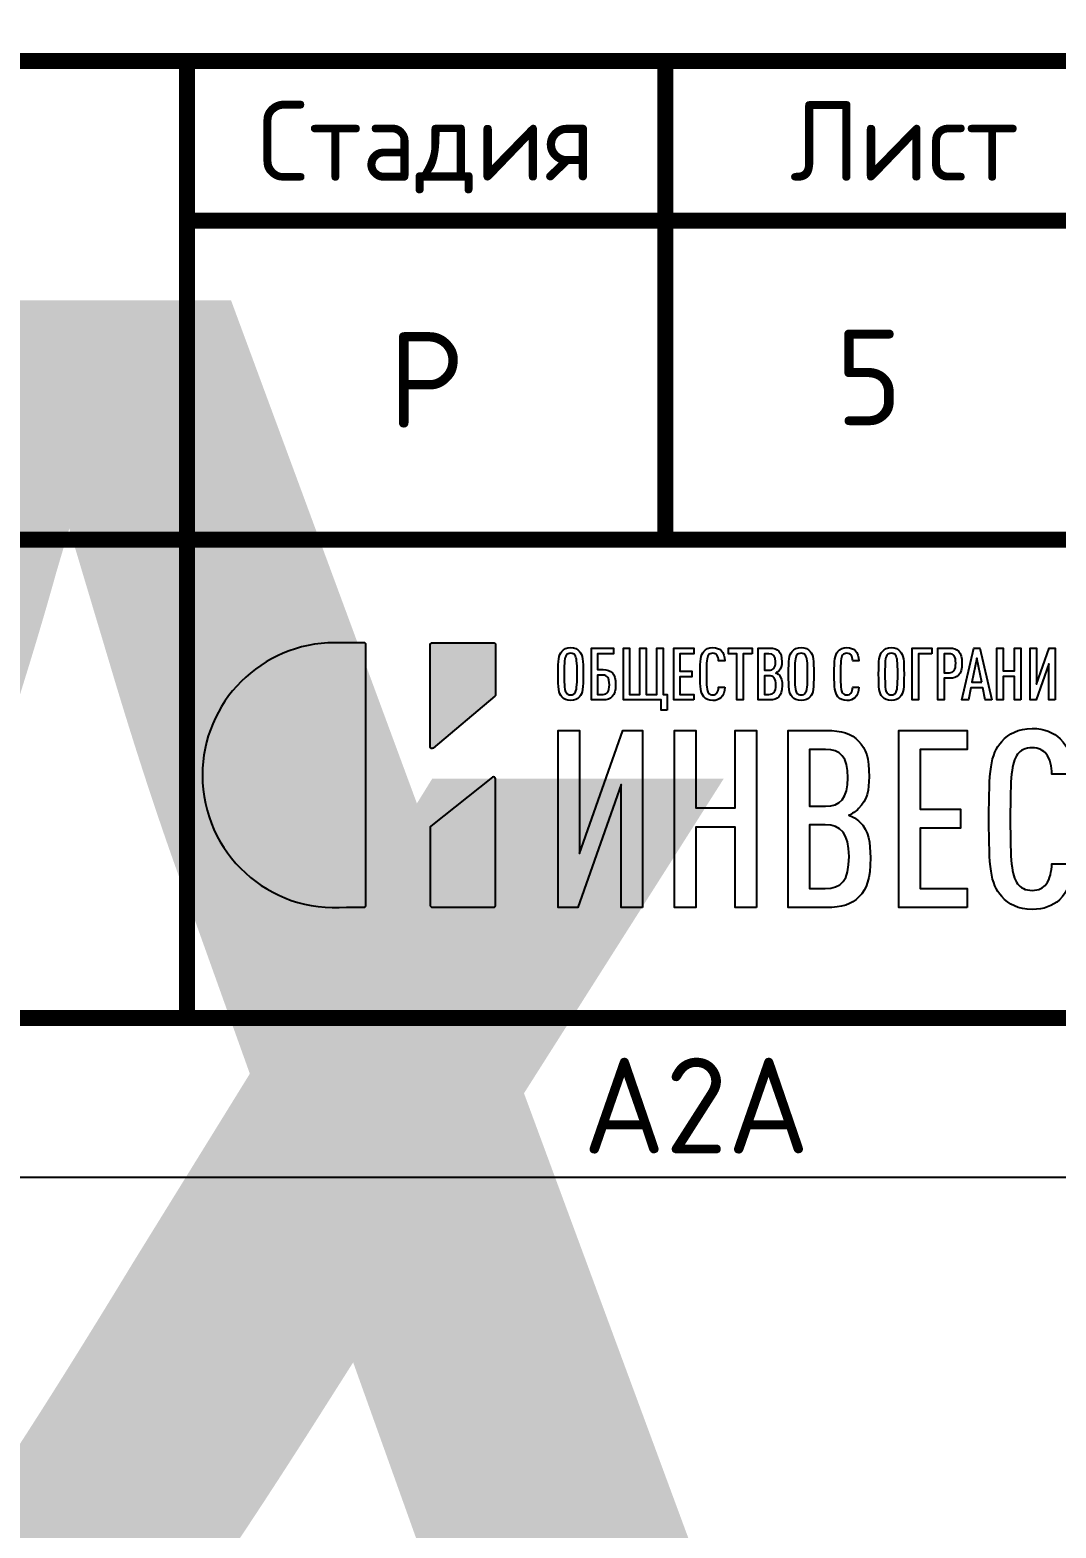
# Model space of a CAD drawing. Header units: metres. Extents: x 1563 to 4966, y -517 to 1463.
# Drawn here: x 2097.19 to 2129.37, y 166.25 to 213.22 of the extents above; entities that cross this region are included whole.
import ezdxf
from ezdxf.enums import TextEntityAlignment as Align

# ---------------------------------------------------------------- set-up
doc = ezdxf.new("R2018")
doc.units = ezdxf.units.M
doc.layers.add('layer 1', color=7, linetype='Continuous')
doc.styles.get("Standard").update_dxf_attribs({"font": 'GOST Common.ttf'})

# ---------------------------------------------------------------- blocks, each defined once
blk = doc.blocks.new('Лого')
h = blk.add_hatch(color=151)
h.set_gradient(color1=(158, 191, 227), color2=(46, 54, 92), tint=1, name='HEMISPHERICAL')
edge = h.paths.add_edge_path()
edge.add_spline(control_points=[(0.349, 0.494), (-0.191, 0.447), (-0.657, 0.871), (-0.657, 1.415), (-0.657, 1.415), (-0.657, 1.925), (-0.243, 2.339), (0.267, 2.339), (0.267, 2.339), (0.267, 2.339), (0.471, 2.339), (0.471, 2.339), (0.471, 2.339), (0.479, 2.339), (0.485, 2.333), (0.485, 2.325), (0.485, 2.325), (0.485, 2.325), (0.485, 0.508), (0.485, 0.508), (0.485, 0.508), (0.485, 0.5), (0.479, 0.494), (0.471, 0.494), (0.471, 0.494), (0.471, 0.494), (0.35, 0.494), (0.35, 0.494), (0.35, 0.494), (0.35, 0.494), (0.349, 0.494), (0.349, 0.494)], knot_values=[0, 0, 0, 0, 0.111111, 0.111111, 0.111111, 0.111211, 0.222222, 0.222222, 0.222222, 0.222322, 0.333333, 0.333333, 0.333333, 0.333433, 0.444444, 0.444444, 0.444444, 0.444544, 0.555556, 0.555556, 0.555556, 0.555656, 0.666667, 0.666667, 0.666667, 0.666767, 0.777778, 0.777778, 0.777778, 0.777878, 1, 1, 1, 1], degree=3, periodic=0)
edge = h.paths.add_edge_path()
edge.add_spline(control_points=[(0.955, 1.604), (0.955, 1.604), (1.385, 1.966), (1.385, 1.966), (1.385, 1.966), (1.388, 1.969), (1.39, 1.972), (1.39, 1.976), (1.39, 1.976), (1.39, 1.976), (1.39, 2.325), (1.39, 2.325), (1.39, 2.325), (1.39, 2.333), (1.384, 2.339), (1.377, 2.339), (1.377, 2.339), (1.377, 2.339), (0.947, 2.339), (0.947, 2.339), (0.947, 2.339), (0.939, 2.339), (0.933, 2.333), (0.933, 2.325), (0.933, 2.325), (0.933, 2.325), (0.933, 1.614), (0.933, 1.614), (0.933, 1.614), (0.933, 1.609), (0.936, 1.604), (0.941, 1.602), (0.941, 1.602), (0.946, 1.6), (0.951, 1.601), (0.955, 1.604)], knot_values=[0, 0, 0, 0, 0.1, 0.1, 0.1, 0.1001, 0.2, 0.2, 0.2, 0.2001, 0.3, 0.3, 0.3, 0.3001, 0.4, 0.4, 0.4, 0.4001, 0.5, 0.5, 0.5, 0.5001, 0.6, 0.6, 0.6, 0.6001, 0.7, 0.7, 0.7, 0.7001, 0.8, 0.8, 0.8, 0.8001, 1, 1, 1, 1], degree=3, periodic=0)
edge = h.paths.add_edge_path()
edge.add_spline(control_points=[(0.938, 1.059), (0.938, 1.059), (1.369, 1.401), (1.369, 1.401), (1.369, 1.401), (1.373, 1.404), (1.378, 1.405), (1.383, 1.402), (1.383, 1.402), (1.387, 1.4), (1.39, 1.396), (1.39, 1.39), (1.39, 1.39), (1.39, 1.39), (1.39, 0.508), (1.39, 0.508), (1.39, 0.508), (1.39, 0.5), (1.384, 0.494), (1.377, 0.494), (1.377, 0.494), (1.377, 0.494), (0.947, 0.494), (0.947, 0.494), (0.947, 0.494), (0.939, 0.494), (0.933, 0.5), (0.933, 0.508), (0.933, 0.508), (0.933, 0.508), (0.933, 1.049), (0.933, 1.049), (0.933, 1.049), (0.933, 1.053), (0.935, 1.057), (0.938, 1.059)], knot_values=[0, 0, 0, 0, 0.1, 0.1, 0.1, 0.1001, 0.2, 0.2, 0.2, 0.2001, 0.3, 0.3, 0.3, 0.3001, 0.4, 0.4, 0.4, 0.4001, 0.5, 0.5, 0.5, 0.5001, 0.6, 0.6, 0.6, 0.6001, 0.7, 0.7, 0.7, 0.7001, 0.8, 0.8, 0.8, 0.8001, 1, 1, 1, 1], degree=3, periodic=0)
at = {"layer": 'layer 1', "color": 159}
for points, knots in [([(0.349, 0.494), (-0.191, 0.447), (-0.657, 0.871), (-0.657, 1.415), (-0.657, 1.415), (-0.657, 1.925), (-0.243, 2.339), (0.267, 2.339), (0.267, 2.339), (0.267, 2.339), (0.471, 2.339), (0.471, 2.339), (0.471, 2.339), (0.479, 2.339), (0.485, 2.333), (0.485, 2.325), (0.485, 2.325), (0.485, 2.325), (0.485, 0.508), (0.485, 0.508), (0.485, 0.508), (0.485, 0.5), (0.479, 0.494), (0.471, 0.494), (0.471, 0.494), (0.471, 0.494), (0.35, 0.494), (0.35, 0.494), (0.35, 0.494), (0.35, 0.494), (0.349, 0.494), (0.349, 0.494)], [0, 0, 0, 0, 0.111111, 0.111111, 0.111111, 0.111111, 0.222222, 0.222222, 0.222222, 0.222222, 0.333333, 0.333333, 0.333333, 0.333333, 0.444444, 0.444444, 0.444444, 0.444444, 0.555556, 0.555556, 0.555556, 0.555556, 0.666667, 0.666667, 0.666667, 0.666667, 0.777778, 0.777778, 0.777778, 0.777778, 1, 1, 1, 1]), ([(0.955, 1.604), (0.955, 1.604), (1.385, 1.966), (1.385, 1.966), (1.385, 1.966), (1.388, 1.969), (1.39, 1.972), (1.39, 1.976), (1.39, 1.976), (1.39, 1.976), (1.39, 2.325), (1.39, 2.325), (1.39, 2.325), (1.39, 2.333), (1.384, 2.339), (1.377, 2.339), (1.377, 2.339), (1.377, 2.339), (0.947, 2.339), (0.947, 2.339), (0.947, 2.339), (0.939, 2.339), (0.933, 2.333), (0.933, 2.325), (0.933, 2.325), (0.933, 2.325), (0.933, 1.614), (0.933, 1.614), (0.933, 1.614), (0.933, 1.609), (0.936, 1.604), (0.941, 1.602), (0.941, 1.602), (0.946, 1.6), (0.951, 1.601), (0.955, 1.604)], [0, 0, 0, 0, 0.1, 0.1, 0.1, 0.1, 0.2, 0.2, 0.2, 0.2, 0.3, 0.3, 0.3, 0.3, 0.4, 0.4, 0.4, 0.4, 0.5, 0.5, 0.5, 0.5, 0.6, 0.6, 0.6, 0.6, 0.7, 0.7, 0.7, 0.7, 0.8, 0.8, 0.8, 0.8, 1, 1, 1, 1]), ([(2.002, 2.121), (2.002, 2.221), (1.999, 2.253), (1.976, 2.279), (1.976, 2.279), (1.962, 2.295), (1.942, 2.306), (1.914, 2.306), (1.914, 2.306), (1.885, 2.306), (1.866, 2.295), (1.852, 2.279), (1.852, 2.279), (1.829, 2.253), (1.826, 2.221), (1.826, 2.121), (1.826, 2.121), (1.826, 2.021), (1.829, 1.988), (1.852, 1.962), (1.852, 1.962), (1.866, 1.946), (1.885, 1.936), (1.914, 1.936), (1.914, 1.936), (1.942, 1.936), (1.962, 1.946), (1.976, 1.962), (1.976, 1.962), (1.999, 1.988), (2.002, 2.021), (2.002, 2.121)], [0, 0, 0, 0, 0.111111, 0.111111, 0.111111, 0.111111, 0.222222, 0.222222, 0.222222, 0.222222, 0.333333, 0.333333, 0.333333, 0.333333, 0.444444, 0.444444, 0.444444, 0.444444, 0.555556, 0.555556, 0.555556, 0.555556, 0.666667, 0.666667, 0.666667, 0.666667, 0.777778, 0.777778, 0.777778, 0.777778, 1, 1, 1, 1]), ([(2.228, 2.046), (2.228, 2.126), (2.196, 2.152), (2.141, 2.152), (2.141, 2.152), (2.141, 2.152), (2.102, 2.152), (2.102, 2.152), (2.102, 2.152), (2.102, 2.152), (2.102, 2.262), (2.102, 2.262), (2.102, 2.262), (2.102, 2.262), (2.212, 2.262), (2.212, 2.262), (2.212, 2.262), (2.212, 2.262), (2.212, 2.302), (2.212, 2.302), (2.212, 2.302), (2.212, 2.302), (2.059, 2.302), (2.059, 2.302), (2.059, 2.302), (2.059, 2.302), (2.059, 1.94), (2.059, 1.94), (2.059, 1.94), (2.059, 1.94), (2.141, 1.94), (2.141, 1.94), (2.141, 1.94), (2.195, 1.94), (2.228, 1.966), (2.228, 2.046)], [0, 0, 0, 0, 0.1, 0.1, 0.1, 0.1, 0.2, 0.2, 0.2, 0.2, 0.3, 0.3, 0.3, 0.3, 0.4, 0.4, 0.4, 0.4, 0.5, 0.5, 0.5, 0.5, 0.6, 0.6, 0.6, 0.6, 0.7, 0.7, 0.7, 0.7, 0.8, 0.8, 0.8, 0.8, 1, 1, 1, 1]), ([(2.587, 1.868), (2.587, 1.868), (2.587, 1.979), (2.587, 1.979), (2.587, 1.979), (2.587, 1.979), (2.559, 1.979), (2.559, 1.979), (2.559, 1.979), (2.559, 1.979), (2.559, 2.302), (2.559, 2.302), (2.559, 2.302), (2.559, 2.302), (2.515, 2.302), (2.515, 2.302), (2.515, 2.302), (2.515, 2.302), (2.515, 1.979), (2.515, 1.979), (2.515, 1.979), (2.515, 1.979), (2.442, 1.979), (2.442, 1.979), (2.442, 1.979), (2.442, 1.979), (2.442, 2.302), (2.442, 2.302), (2.442, 2.302), (2.442, 2.302), (2.398, 2.302), (2.398, 2.302), (2.398, 2.302), (2.398, 2.302), (2.398, 1.979), (2.398, 1.979), (2.398, 1.979), (2.398, 1.979), (2.325, 1.979), (2.325, 1.979), (2.325, 1.979), (2.325, 1.979), (2.325, 2.302), (2.325, 2.302), (2.325, 2.302), (2.325, 2.302), (2.282, 2.302), (2.282, 2.302), (2.282, 2.302), (2.282, 2.302), (2.282, 1.94), (2.282, 1.94), (2.282, 1.94), (2.282, 1.94), (2.546, 1.94), (2.546, 1.94), (2.546, 1.94), (2.546, 1.94), (2.546, 1.868), (2.546, 1.868), (2.546, 1.868), (2.546, 1.868), (2.587, 1.868), (2.587, 1.868)], [0, 0, 0, 0, 0.058824, 0.058824, 0.058824, 0.058824, 0.117647, 0.117647, 0.117647, 0.117647, 0.176471, 0.176471, 0.176471, 0.176471, 0.235294, 0.235294, 0.235294, 0.235294, 0.294118, 0.294118, 0.294118, 0.294118, 0.352941, 0.352941, 0.352941, 0.352941, 0.411765, 0.411765, 0.411765, 0.411765, 0.470588, 0.470588, 0.470588, 0.470588, 0.529412, 0.529412, 0.529412, 0.529412, 0.588235, 0.588235, 0.588235, 0.588235, 0.647059, 0.647059, 0.647059, 0.647059, 0.705882, 0.705882, 0.705882, 0.705882, 0.764706, 0.764706, 0.764706, 0.764706, 0.823529, 0.823529, 0.823529, 0.823529, 0.882353, 0.882353, 0.882353, 0.882353, 1, 1, 1, 1]), ([(2.773, 1.94), (2.773, 1.94), (2.773, 1.979), (2.773, 1.979), (2.773, 1.979), (2.773, 1.979), (2.677, 1.979), (2.677, 1.979), (2.677, 1.979), (2.677, 1.979), (2.677, 2.102), (2.677, 2.102), (2.677, 2.102), (2.677, 2.102), (2.76, 2.102), (2.76, 2.102), (2.76, 2.102), (2.76, 2.102), (2.76, 2.141), (2.76, 2.141), (2.76, 2.141), (2.76, 2.141), (2.677, 2.141), (2.677, 2.141), (2.677, 2.141), (2.677, 2.141), (2.677, 2.262), (2.677, 2.262), (2.677, 2.262), (2.677, 2.262), (2.773, 2.262), (2.773, 2.262), (2.773, 2.262), (2.773, 2.262), (2.773, 2.302), (2.773, 2.302), (2.773, 2.302), (2.773, 2.302), (2.634, 2.302), (2.634, 2.302), (2.634, 2.302), (2.634, 2.302), (2.634, 1.94), (2.634, 1.94), (2.634, 1.94), (2.634, 1.94), (2.773, 1.94), (2.773, 1.94)], [0, 0, 0, 0, 0.076923, 0.076923, 0.076923, 0.076923, 0.153846, 0.153846, 0.153846, 0.153846, 0.230769, 0.230769, 0.230769, 0.230769, 0.307692, 0.307692, 0.307692, 0.307692, 0.384615, 0.384615, 0.384615, 0.384615, 0.461538, 0.461538, 0.461538, 0.461538, 0.538462, 0.538462, 0.538462, 0.538462, 0.615385, 0.615385, 0.615385, 0.615385, 0.692308, 0.692308, 0.692308, 0.692308, 0.769231, 0.769231, 0.769231, 0.769231, 0.846154, 0.846154, 0.846154, 0.846154, 1, 1, 1, 1]), ([(2.99, 2.029), (2.99, 2.029), (2.946, 2.029), (2.946, 2.029), (2.946, 2.029), (2.946, 2.014), (2.943, 1.998), (2.935, 1.988), (2.935, 1.988), (2.929, 1.981), (2.92, 1.975), (2.906, 1.975), (2.906, 1.975), (2.892, 1.975), (2.882, 1.981), (2.876, 1.989), (2.876, 1.989), (2.864, 2.006), (2.862, 2.035), (2.862, 2.121), (2.862, 2.121), (2.862, 2.207), (2.864, 2.235), (2.876, 2.253), (2.876, 2.253), (2.882, 2.261), (2.892, 2.266), (2.906, 2.266), (2.906, 2.266), (2.92, 2.266), (2.929, 2.261), (2.935, 2.254), (2.935, 2.254), (2.943, 2.243), (2.946, 2.228), (2.946, 2.213), (2.946, 2.213), (2.946, 2.213), (2.99, 2.213), (2.99, 2.213), (2.99, 2.213), (2.989, 2.242), (2.981, 2.268), (2.964, 2.284), (2.964, 2.284), (2.95, 2.298), (2.932, 2.306), (2.906, 2.306), (2.906, 2.306), (2.878, 2.306), (2.858, 2.295), (2.844, 2.279), (2.844, 2.279), (2.821, 2.252), (2.818, 2.221), (2.818, 2.121), (2.818, 2.121), (2.818, 2.021), (2.821, 1.99), (2.844, 1.962), (2.844, 1.962), (2.858, 1.946), (2.878, 1.936), (2.906, 1.936), (2.906, 1.936), (2.93, 1.936), (2.948, 1.943), (2.962, 1.956), (2.962, 1.956), (2.98, 1.972), (2.989, 1.999), (2.99, 2.029)], [0, 0, 0, 0, 0.052632, 0.052632, 0.052632, 0.052632, 0.105263, 0.105263, 0.105263, 0.105263, 0.157895, 0.157895, 0.157895, 0.157895, 0.210526, 0.210526, 0.210526, 0.210526, 0.263158, 0.263158, 0.263158, 0.263158, 0.315789, 0.315789, 0.315789, 0.315789, 0.368421, 0.368421, 0.368421, 0.368421, 0.421053, 0.421053, 0.421053, 0.421053, 0.473684, 0.473684, 0.473684, 0.473684, 0.526316, 0.526316, 0.526316, 0.526316, 0.578947, 0.578947, 0.578947, 0.578947, 0.631579, 0.631579, 0.631579, 0.631579, 0.684211, 0.684211, 0.684211, 0.684211, 0.736842, 0.736842, 0.736842, 0.736842, 0.789474, 0.789474, 0.789474, 0.789474, 0.842105, 0.842105, 0.842105, 0.842105, 0.894737, 0.894737, 0.894737, 0.894737, 1, 1, 1, 1]), ([(3.18, 2.262), (3.18, 2.262), (3.18, 2.302), (3.18, 2.302), (3.18, 2.302), (3.18, 2.302), (3.015, 2.302), (3.015, 2.302), (3.015, 2.302), (3.015, 2.302), (3.015, 2.262), (3.015, 2.262), (3.015, 2.262), (3.015, 2.262), (3.075, 2.262), (3.075, 2.262), (3.075, 2.262), (3.075, 2.262), (3.075, 1.94), (3.075, 1.94), (3.075, 1.94), (3.075, 1.94), (3.119, 1.94), (3.119, 1.94), (3.119, 1.94), (3.119, 1.94), (3.119, 2.262), (3.119, 2.262), (3.119, 2.262), (3.119, 2.262), (3.18, 2.262), (3.18, 2.262)], [0, 0, 0, 0, 0.111111, 0.111111, 0.111111, 0.111111, 0.222222, 0.222222, 0.222222, 0.222222, 0.333333, 0.333333, 0.333333, 0.333333, 0.444444, 0.444444, 0.444444, 0.444444, 0.555556, 0.555556, 0.555556, 0.555556, 0.666667, 0.666667, 0.666667, 0.666667, 0.777778, 0.777778, 0.777778, 0.777778, 1, 1, 1, 1]), ([(3.39, 2.041), (3.39, 2.072), (3.387, 2.097), (3.369, 2.115), (3.369, 2.115), (3.362, 2.121), (3.354, 2.126), (3.346, 2.128), (3.346, 2.128), (3.353, 2.131), (3.36, 2.136), (3.367, 2.142), (3.367, 2.142), (3.384, 2.159), (3.388, 2.181), (3.388, 2.207), (3.388, 2.207), (3.388, 2.246), (3.382, 2.263), (3.367, 2.28), (3.367, 2.28), (3.352, 2.295), (3.333, 2.302), (3.301, 2.302), (3.301, 2.302), (3.301, 2.302), (3.223, 2.302), (3.223, 2.302), (3.223, 2.302), (3.223, 2.302), (3.223, 1.94), (3.223, 1.94), (3.223, 1.94), (3.223, 1.94), (3.301, 1.94), (3.301, 1.94), (3.301, 1.94), (3.333, 1.94), (3.352, 1.946), (3.367, 1.962), (3.367, 1.962), (3.383, 1.978), (3.39, 1.998), (3.39, 2.041)], [0, 0, 0, 0, 0.083333, 0.083333, 0.083333, 0.083333, 0.166667, 0.166667, 0.166667, 0.166667, 0.25, 0.25, 0.25, 0.25, 0.333333, 0.333333, 0.333333, 0.333333, 0.416667, 0.416667, 0.416667, 0.416667, 0.5, 0.5, 0.5, 0.5, 0.583333, 0.583333, 0.583333, 0.583333, 0.666667, 0.666667, 0.666667, 0.666667, 0.75, 0.75, 0.75, 0.75, 0.833333, 0.833333, 0.833333, 0.833333, 1, 1, 1, 1]), ([(3.611, 2.121), (3.611, 2.221), (3.608, 2.253), (3.585, 2.279), (3.585, 2.279), (3.571, 2.295), (3.551, 2.306), (3.523, 2.306), (3.523, 2.306), (3.495, 2.306), (3.475, 2.295), (3.461, 2.279), (3.461, 2.279), (3.438, 2.253), (3.435, 2.221), (3.435, 2.121), (3.435, 2.121), (3.435, 2.021), (3.438, 1.988), (3.461, 1.962), (3.461, 1.962), (3.475, 1.946), (3.495, 1.936), (3.523, 1.936), (3.523, 1.936), (3.551, 1.936), (3.571, 1.946), (3.585, 1.962), (3.585, 1.962), (3.608, 1.988), (3.611, 2.021), (3.611, 2.121)], [0, 0, 0, 0, 0.111111, 0.111111, 0.111111, 0.111111, 0.222222, 0.222222, 0.222222, 0.222222, 0.333333, 0.333333, 0.333333, 0.333333, 0.444444, 0.444444, 0.444444, 0.444444, 0.555556, 0.555556, 0.555556, 0.555556, 0.666667, 0.666667, 0.666667, 0.666667, 0.777778, 0.777778, 0.777778, 0.777778, 1, 1, 1, 1]), ([(3.926, 2.029), (3.926, 2.029), (3.883, 2.029), (3.883, 2.029), (3.883, 2.029), (3.882, 2.014), (3.879, 1.998), (3.871, 1.988), (3.871, 1.988), (3.865, 1.981), (3.856, 1.975), (3.842, 1.975), (3.842, 1.975), (3.828, 1.975), (3.819, 1.981), (3.812, 1.989), (3.812, 1.989), (3.8, 2.006), (3.798, 2.035), (3.798, 2.121), (3.798, 2.121), (3.798, 2.207), (3.8, 2.235), (3.812, 2.253), (3.812, 2.253), (3.819, 2.261), (3.828, 2.266), (3.842, 2.266), (3.842, 2.266), (3.856, 2.266), (3.865, 2.261), (3.871, 2.254), (3.871, 2.254), (3.88, 2.243), (3.882, 2.228), (3.883, 2.213), (3.883, 2.213), (3.883, 2.213), (3.926, 2.213), (3.926, 2.213), (3.926, 2.213), (3.925, 2.242), (3.917, 2.268), (3.9, 2.284), (3.9, 2.284), (3.886, 2.298), (3.868, 2.306), (3.842, 2.306), (3.842, 2.306), (3.814, 2.306), (3.794, 2.295), (3.78, 2.279), (3.78, 2.279), (3.757, 2.252), (3.754, 2.221), (3.754, 2.121), (3.754, 2.121), (3.754, 2.021), (3.757, 1.99), (3.78, 1.962), (3.78, 1.962), (3.794, 1.946), (3.814, 1.936), (3.842, 1.936), (3.842, 1.936), (3.866, 1.936), (3.884, 1.943), (3.898, 1.956), (3.898, 1.956), (3.916, 1.972), (3.925, 1.999), (3.926, 2.029)], [0, 0, 0, 0, 0.052632, 0.052632, 0.052632, 0.052632, 0.105263, 0.105263, 0.105263, 0.105263, 0.157895, 0.157895, 0.157895, 0.157895, 0.210526, 0.210526, 0.210526, 0.210526, 0.263158, 0.263158, 0.263158, 0.263158, 0.315789, 0.315789, 0.315789, 0.315789, 0.368421, 0.368421, 0.368421, 0.368421, 0.421053, 0.421053, 0.421053, 0.421053, 0.473684, 0.473684, 0.473684, 0.473684, 0.526316, 0.526316, 0.526316, 0.526316, 0.578947, 0.578947, 0.578947, 0.578947, 0.631579, 0.631579, 0.631579, 0.631579, 0.684211, 0.684211, 0.684211, 0.684211, 0.736842, 0.736842, 0.736842, 0.736842, 0.789474, 0.789474, 0.789474, 0.789474, 0.842105, 0.842105, 0.842105, 0.842105, 0.894737, 0.894737, 0.894737, 0.894737, 1, 1, 1, 1]), ([(4.241, 2.121), (4.241, 2.221), (4.238, 2.253), (4.214, 2.279), (4.214, 2.279), (4.2, 2.295), (4.181, 2.306), (4.152, 2.306), (4.152, 2.306), (4.124, 2.306), (4.105, 2.295), (4.09, 2.279), (4.09, 2.279), (4.067, 2.253), (4.064, 2.221), (4.064, 2.121), (4.064, 2.121), (4.064, 2.021), (4.067, 1.988), (4.09, 1.962), (4.09, 1.962), (4.105, 1.946), (4.124, 1.936), (4.152, 1.936), (4.152, 1.936), (4.181, 1.936), (4.2, 1.946), (4.214, 1.962), (4.214, 1.962), (4.238, 1.988), (4.241, 2.021), (4.241, 2.121)], [0, 0, 0, 0, 0.111111, 0.111111, 0.111111, 0.111111, 0.222222, 0.222222, 0.222222, 0.222222, 0.333333, 0.333333, 0.333333, 0.333333, 0.444444, 0.444444, 0.444444, 0.444444, 0.555556, 0.555556, 0.555556, 0.555556, 0.666667, 0.666667, 0.666667, 0.666667, 0.777778, 0.777778, 0.777778, 0.777778, 1, 1, 1, 1]), ([(4.434, 2.262), (4.434, 2.262), (4.434, 2.302), (4.434, 2.302), (4.434, 2.302), (4.434, 2.302), (4.297, 2.302), (4.297, 2.302), (4.297, 2.302), (4.297, 2.302), (4.297, 1.94), (4.297, 1.94), (4.297, 1.94), (4.297, 1.94), (4.341, 1.94), (4.341, 1.94), (4.341, 1.94), (4.341, 1.94), (4.341, 2.262), (4.341, 2.262), (4.341, 2.262), (4.341, 2.262), (4.434, 2.262), (4.434, 2.262)], [0, 0, 0, 0, 0.142857, 0.142857, 0.142857, 0.142857, 0.285714, 0.285714, 0.285714, 0.285714, 0.428571, 0.428571, 0.428571, 0.428571, 0.571429, 0.571429, 0.571429, 0.571429, 0.714286, 0.714286, 0.714286, 0.714286, 1, 1, 1, 1]), ([(4.645, 2.196), (4.645, 2.276), (4.614, 2.302), (4.56, 2.302), (4.56, 2.302), (4.56, 2.302), (4.478, 2.302), (4.478, 2.302), (4.478, 2.302), (4.478, 2.302), (4.478, 1.94), (4.478, 1.94), (4.478, 1.94), (4.478, 1.94), (4.522, 1.94), (4.522, 1.94), (4.522, 1.94), (4.522, 1.94), (4.522, 2.091), (4.522, 2.091), (4.522, 2.091), (4.522, 2.091), (4.56, 2.091), (4.56, 2.091), (4.56, 2.091), (4.613, 2.091), (4.645, 2.117), (4.645, 2.196)], [0, 0, 0, 0, 0.125, 0.125, 0.125, 0.125, 0.25, 0.25, 0.25, 0.25, 0.375, 0.375, 0.375, 0.375, 0.5, 0.5, 0.5, 0.5, 0.625, 0.625, 0.625, 0.625, 0.75, 0.75, 0.75, 0.75, 1, 1, 1, 1]), ([(4.854, 1.94), (4.854, 1.94), (4.77, 2.302), (4.77, 2.302), (4.77, 2.302), (4.77, 2.302), (4.728, 2.302), (4.728, 2.302), (4.728, 2.302), (4.728, 2.302), (4.644, 1.94), (4.644, 1.94), (4.644, 1.94), (4.644, 1.94), (4.69, 1.94), (4.69, 1.94), (4.69, 1.94), (4.69, 1.94), (4.707, 2.025), (4.707, 2.025), (4.707, 2.025), (4.707, 2.025), (4.791, 2.025), (4.791, 2.025), (4.791, 2.025), (4.791, 2.025), (4.808, 1.94), (4.808, 1.94), (4.808, 1.94), (4.808, 1.94), (4.854, 1.94), (4.854, 1.94)], [0, 0, 0, 0, 0.111111, 0.111111, 0.111111, 0.111111, 0.222222, 0.222222, 0.222222, 0.222222, 0.333333, 0.333333, 0.333333, 0.333333, 0.444444, 0.444444, 0.444444, 0.444444, 0.555556, 0.555556, 0.555556, 0.555556, 0.666667, 0.666667, 0.666667, 0.666667, 0.777778, 0.777778, 0.777778, 0.777778, 1, 1, 1, 1]), ([(5.057, 1.94), (5.057, 1.94), (5.057, 2.302), (5.057, 2.302), (5.057, 2.302), (5.057, 2.302), (5.013, 2.302), (5.013, 2.302), (5.013, 2.302), (5.013, 2.302), (5.013, 2.144), (5.013, 2.144), (5.013, 2.144), (5.013, 2.144), (4.933, 2.144), (4.933, 2.144), (4.933, 2.144), (4.933, 2.144), (4.933, 2.302), (4.933, 2.302), (4.933, 2.302), (4.933, 2.302), (4.889, 2.302), (4.889, 2.302), (4.889, 2.302), (4.889, 2.302), (4.889, 1.94), (4.889, 1.94), (4.889, 1.94), (4.889, 1.94), (4.933, 1.94), (4.933, 1.94), (4.933, 1.94), (4.933, 1.94), (4.933, 2.104), (4.933, 2.104), (4.933, 2.104), (4.933, 2.104), (5.013, 2.104), (5.013, 2.104), (5.013, 2.104), (5.013, 2.104), (5.013, 1.94), (5.013, 1.94), (5.013, 1.94), (5.013, 1.94), (5.057, 1.94), (5.057, 1.94)], [0, 0, 0, 0, 0.076923, 0.076923, 0.076923, 0.076923, 0.153846, 0.153846, 0.153846, 0.153846, 0.230769, 0.230769, 0.230769, 0.230769, 0.307692, 0.307692, 0.307692, 0.307692, 0.384615, 0.384615, 0.384615, 0.384615, 0.461538, 0.461538, 0.461538, 0.461538, 0.538462, 0.538462, 0.538462, 0.538462, 0.615385, 0.615385, 0.615385, 0.615385, 0.692308, 0.692308, 0.692308, 0.692308, 0.769231, 0.769231, 0.769231, 0.769231, 0.846154, 0.846154, 0.846154, 0.846154, 1, 1, 1, 1]), ([(5.295, 1.94), (5.295, 1.94), (5.295, 2.302), (5.295, 2.302), (5.295, 2.302), (5.295, 2.302), (5.254, 2.302), (5.254, 2.302), (5.254, 2.302), (5.254, 2.302), (5.166, 2.05), (5.166, 2.05), (5.166, 2.05), (5.166, 2.05), (5.166, 2.302), (5.166, 2.302), (5.166, 2.302), (5.166, 2.302), (5.122, 2.302), (5.122, 2.302), (5.122, 2.302), (5.122, 2.302), (5.122, 1.94), (5.122, 1.94), (5.122, 1.94), (5.122, 1.94), (5.163, 1.94), (5.163, 1.94), (5.163, 1.94), (5.163, 1.94), (5.251, 2.191), (5.251, 2.191), (5.251, 2.191), (5.251, 2.191), (5.251, 1.94), (5.251, 1.94), (5.251, 1.94), (5.251, 1.94), (5.295, 1.94), (5.295, 1.94)], [0, 0, 0, 0, 0.090909, 0.090909, 0.090909, 0.090909, 0.181818, 0.181818, 0.181818, 0.181818, 0.272727, 0.272727, 0.272727, 0.272727, 0.363636, 0.363636, 0.363636, 0.363636, 0.454545, 0.454545, 0.454545, 0.454545, 0.545455, 0.545455, 0.545455, 0.545455, 0.636364, 0.636364, 0.636364, 0.636364, 0.727273, 0.727273, 0.727273, 0.727273, 0.818182, 0.818182, 0.818182, 0.818182, 1, 1, 1, 1]), ([(1.959, 2.121), (1.959, 2.035), (1.956, 2.006), (1.943, 1.989), (1.943, 1.989), (1.937, 1.981), (1.928, 1.975), (1.914, 1.975), (1.914, 1.975), (1.9, 1.975), (1.89, 1.981), (1.884, 1.989), (1.884, 1.989), (1.871, 2.006), (1.869, 2.035), (1.869, 2.121), (1.869, 2.121), (1.869, 2.207), (1.871, 2.235), (1.884, 2.253), (1.884, 2.253), (1.89, 2.261), (1.9, 2.266), (1.914, 2.266), (1.914, 2.266), (1.928, 2.266), (1.937, 2.261), (1.943, 2.253), (1.943, 2.253), (1.956, 2.235), (1.959, 2.207), (1.959, 2.121)], [0, 0, 0, 0, 0.111111, 0.111111, 0.111111, 0.111111, 0.222222, 0.222222, 0.222222, 0.222222, 0.333333, 0.333333, 0.333333, 0.333333, 0.444444, 0.444444, 0.444444, 0.444444, 0.555556, 0.555556, 0.555556, 0.555556, 0.666667, 0.666667, 0.666667, 0.666667, 0.777778, 0.777778, 0.777778, 0.777778, 1, 1, 1, 1]), ([(3.344, 2.205), (3.344, 2.163), (3.329, 2.147), (3.298, 2.147), (3.298, 2.147), (3.298, 2.147), (3.266, 2.147), (3.266, 2.147), (3.266, 2.147), (3.266, 2.147), (3.266, 2.262), (3.266, 2.262), (3.266, 2.262), (3.266, 2.262), (3.298, 2.262), (3.298, 2.262), (3.298, 2.262), (3.33, 2.262), (3.344, 2.248), (3.344, 2.205)], [0, 0, 0, 0, 0.166667, 0.166667, 0.166667, 0.166667, 0.333333, 0.333333, 0.333333, 0.333333, 0.5, 0.5, 0.5, 0.5, 0.666667, 0.666667, 0.666667, 0.666667, 1, 1, 1, 1]), ([(3.568, 2.121), (3.568, 2.035), (3.565, 2.006), (3.552, 1.989), (3.552, 1.989), (3.546, 1.981), (3.537, 1.975), (3.523, 1.975), (3.523, 1.975), (3.509, 1.975), (3.499, 1.981), (3.493, 1.989), (3.493, 1.989), (3.48, 2.006), (3.478, 2.035), (3.478, 2.121), (3.478, 2.121), (3.478, 2.207), (3.48, 2.235), (3.493, 2.253), (3.493, 2.253), (3.499, 2.261), (3.509, 2.266), (3.523, 2.266), (3.523, 2.266), (3.537, 2.266), (3.546, 2.261), (3.552, 2.253), (3.552, 2.253), (3.565, 2.235), (3.568, 2.207), (3.568, 2.121)], [0, 0, 0, 0, 0.111111, 0.111111, 0.111111, 0.111111, 0.222222, 0.222222, 0.222222, 0.222222, 0.333333, 0.333333, 0.333333, 0.333333, 0.444444, 0.444444, 0.444444, 0.444444, 0.555556, 0.555556, 0.555556, 0.555556, 0.666667, 0.666667, 0.666667, 0.666667, 0.777778, 0.777778, 0.777778, 0.777778, 1, 1, 1, 1]), ([(4.197, 2.121), (4.197, 2.035), (4.194, 2.006), (4.182, 1.989), (4.182, 1.989), (4.176, 1.981), (4.167, 1.975), (4.152, 1.975), (4.152, 1.975), (4.138, 1.975), (4.128, 1.981), (4.122, 1.989), (4.122, 1.989), (4.11, 2.006), (4.108, 2.035), (4.108, 2.121), (4.108, 2.121), (4.108, 2.207), (4.11, 2.235), (4.122, 2.253), (4.122, 2.253), (4.128, 2.261), (4.138, 2.266), (4.152, 2.266), (4.152, 2.266), (4.167, 2.266), (4.176, 2.261), (4.182, 2.253), (4.182, 2.253), (4.194, 2.235), (4.197, 2.207), (4.197, 2.121)], [0, 0, 0, 0, 0.111111, 0.111111, 0.111111, 0.111111, 0.222222, 0.222222, 0.222222, 0.222222, 0.333333, 0.333333, 0.333333, 0.333333, 0.444444, 0.444444, 0.444444, 0.444444, 0.555556, 0.555556, 0.555556, 0.555556, 0.666667, 0.666667, 0.666667, 0.666667, 0.777778, 0.777778, 0.777778, 0.777778, 1, 1, 1, 1]), ([(4.602, 2.196), (4.602, 2.148), (4.588, 2.13), (4.558, 2.13), (4.558, 2.13), (4.558, 2.13), (4.522, 2.13), (4.522, 2.13), (4.522, 2.13), (4.522, 2.13), (4.522, 2.262), (4.522, 2.262), (4.522, 2.262), (4.522, 2.262), (4.558, 2.262), (4.558, 2.262), (4.558, 2.262), (4.588, 2.262), (4.602, 2.245), (4.602, 2.196)], [0, 0, 0, 0, 0.166667, 0.166667, 0.166667, 0.166667, 0.333333, 0.333333, 0.333333, 0.333333, 0.5, 0.5, 0.5, 0.5, 0.666667, 0.666667, 0.666667, 0.666667, 1, 1, 1, 1]), ([(4.783, 2.064), (4.783, 2.064), (4.715, 2.064), (4.715, 2.064), (4.715, 2.064), (4.715, 2.064), (4.749, 2.231), (4.749, 2.231), (4.749, 2.231), (4.749, 2.231), (4.783, 2.064), (4.783, 2.064)], [0, 0, 0, 0, 0.25, 0.25, 0.25, 0.25, 0.5, 0.5, 0.5, 0.5, 1, 1, 1, 1]), ([(2.184, 2.046), (2.184, 1.997), (2.169, 1.979), (2.14, 1.979), (2.14, 1.979), (2.14, 1.979), (2.102, 1.979), (2.102, 1.979), (2.102, 1.979), (2.102, 1.979), (2.102, 2.113), (2.102, 2.113), (2.102, 2.113), (2.102, 2.113), (2.14, 2.113), (2.14, 2.113), (2.14, 2.113), (2.169, 2.113), (2.184, 2.095), (2.184, 2.046)], [0, 0, 0, 0, 0.166667, 0.166667, 0.166667, 0.166667, 0.333333, 0.333333, 0.333333, 0.333333, 0.5, 0.5, 0.5, 0.5, 0.666667, 0.666667, 0.666667, 0.666667, 1, 1, 1, 1]), ([(3.347, 2.044), (3.347, 1.994), (3.331, 1.979), (3.298, 1.979), (3.298, 1.979), (3.298, 1.979), (3.266, 1.979), (3.266, 1.979), (3.266, 1.979), (3.266, 1.979), (3.266, 2.109), (3.266, 2.109), (3.266, 2.109), (3.266, 2.109), (3.298, 2.109), (3.298, 2.109), (3.298, 2.109), (3.33, 2.109), (3.347, 2.091), (3.347, 2.044)], [0, 0, 0, 0, 0.166667, 0.166667, 0.166667, 0.166667, 0.333333, 0.333333, 0.333333, 0.333333, 0.5, 0.5, 0.5, 0.5, 0.666667, 0.666667, 0.666667, 0.666667, 1, 1, 1, 1]), ([(2.416, 0.491), (2.416, 0.491), (2.416, 1.727), (2.416, 1.727), (2.416, 1.727), (2.416, 1.727), (2.279, 1.727), (2.279, 1.727), (2.279, 1.727), (2.279, 1.727), (1.975, 0.868), (1.975, 0.868), (1.975, 0.868), (1.975, 0.868), (1.975, 1.727), (1.975, 1.727), (1.975, 1.727), (1.975, 1.727), (1.826, 1.727), (1.826, 1.727), (1.826, 1.727), (1.826, 1.727), (1.826, 0.491), (1.826, 0.491), (1.826, 0.491), (1.826, 0.491), (1.965, 0.491), (1.965, 0.491), (1.965, 0.491), (1.965, 0.491), (2.267, 1.349), (2.267, 1.349), (2.267, 1.349), (2.267, 1.349), (2.267, 0.491), (2.267, 0.491), (2.267, 0.491), (2.267, 0.491), (2.416, 0.491), (2.416, 0.491)], [0, 0, 0, 0, 0.090909, 0.090909, 0.090909, 0.090909, 0.181818, 0.181818, 0.181818, 0.181818, 0.272727, 0.272727, 0.272727, 0.272727, 0.363636, 0.363636, 0.363636, 0.363636, 0.454545, 0.454545, 0.454545, 0.454545, 0.545455, 0.545455, 0.545455, 0.545455, 0.636364, 0.636364, 0.636364, 0.636364, 0.727273, 0.727273, 0.727273, 0.727273, 0.818182, 0.818182, 0.818182, 0.818182, 1, 1, 1, 1]), ([(3.211, 0.491), (3.211, 0.491), (3.211, 1.727), (3.211, 1.727), (3.211, 1.727), (3.211, 1.727), (3.062, 1.727), (3.062, 1.727), (3.062, 1.727), (3.062, 1.727), (3.062, 1.187), (3.062, 1.187), (3.062, 1.187), (3.062, 1.187), (2.787, 1.187), (2.787, 1.187), (2.787, 1.187), (2.787, 1.187), (2.787, 1.727), (2.787, 1.727), (2.787, 1.727), (2.787, 1.727), (2.638, 1.727), (2.638, 1.727), (2.638, 1.727), (2.638, 1.727), (2.638, 0.491), (2.638, 0.491), (2.638, 0.491), (2.638, 0.491), (2.787, 0.491), (2.787, 0.491), (2.787, 0.491), (2.787, 0.491), (2.787, 1.052), (2.787, 1.052), (2.787, 1.052), (2.787, 1.052), (3.062, 1.052), (3.062, 1.052), (3.062, 1.052), (3.062, 1.052), (3.062, 0.491), (3.062, 0.491), (3.062, 0.491), (3.062, 0.491), (3.211, 0.491), (3.211, 0.491)], [0, 0, 0, 0, 0.076923, 0.076923, 0.076923, 0.076923, 0.153846, 0.153846, 0.153846, 0.153846, 0.230769, 0.230769, 0.230769, 0.230769, 0.307692, 0.307692, 0.307692, 0.307692, 0.384615, 0.384615, 0.384615, 0.384615, 0.461538, 0.461538, 0.461538, 0.461538, 0.538462, 0.538462, 0.538462, 0.538462, 0.615385, 0.615385, 0.615385, 0.615385, 0.692308, 0.692308, 0.692308, 0.692308, 0.769231, 0.769231, 0.769231, 0.769231, 0.846154, 0.846154, 0.846154, 0.846154, 1, 1, 1, 1]), ([(4.006, 0.839), (4.006, 0.944), (3.995, 1.028), (3.931, 1.09), (3.931, 1.09), (3.91, 1.109), (3.883, 1.127), (3.855, 1.135), (3.855, 1.135), (3.879, 1.146), (3.903, 1.161), (3.924, 1.182), (3.924, 1.182), (3.985, 1.241), (3.997, 1.314), (3.997, 1.403), (3.997, 1.403), (3.997, 1.536), (3.978, 1.597), (3.924, 1.653), (3.924, 1.653), (3.874, 1.705), (3.808, 1.727), (3.699, 1.727), (3.699, 1.727), (3.699, 1.727), (3.433, 1.727), (3.433, 1.727), (3.433, 1.727), (3.433, 1.727), (3.433, 0.491), (3.433, 0.491), (3.433, 0.491), (3.433, 0.491), (3.699, 0.491), (3.699, 0.491), (3.699, 0.491), (3.808, 0.491), (3.876, 0.514), (3.926, 0.566), (3.926, 0.566), (3.982, 0.623), (4.006, 0.689), (4.006, 0.839)], [0, 0, 0, 0, 0.083333, 0.083333, 0.083333, 0.083333, 0.166667, 0.166667, 0.166667, 0.166667, 0.25, 0.25, 0.25, 0.25, 0.333333, 0.333333, 0.333333, 0.333333, 0.416667, 0.416667, 0.416667, 0.416667, 0.5, 0.5, 0.5, 0.5, 0.583333, 0.583333, 0.583333, 0.583333, 0.666667, 0.666667, 0.666667, 0.666667, 0.75, 0.75, 0.75, 0.75, 0.833333, 0.833333, 0.833333, 0.833333, 1, 1, 1, 1]), ([(4.681, 0.491), (4.681, 0.491), (4.681, 0.625), (4.681, 0.625), (4.681, 0.625), (4.681, 0.625), (4.353, 0.625), (4.353, 0.625), (4.353, 0.625), (4.353, 0.625), (4.353, 1.045), (4.353, 1.045), (4.353, 1.045), (4.353, 1.045), (4.636, 1.045), (4.636, 1.045), (4.636, 1.045), (4.636, 1.045), (4.636, 1.179), (4.636, 1.179), (4.636, 1.179), (4.636, 1.179), (4.353, 1.179), (4.353, 1.179), (4.353, 1.179), (4.353, 1.179), (4.353, 1.594), (4.353, 1.594), (4.353, 1.594), (4.353, 1.594), (4.681, 1.594), (4.681, 1.594), (4.681, 1.594), (4.681, 1.594), (4.681, 1.727), (4.681, 1.727), (4.681, 1.727), (4.681, 1.727), (4.204, 1.727), (4.204, 1.727), (4.204, 1.727), (4.204, 1.727), (4.204, 0.491), (4.204, 0.491), (4.204, 0.491), (4.204, 0.491), (4.681, 0.491), (4.681, 0.491)], [0, 0, 0, 0, 0.076923, 0.076923, 0.076923, 0.076923, 0.153846, 0.153846, 0.153846, 0.153846, 0.230769, 0.230769, 0.230769, 0.230769, 0.307692, 0.307692, 0.307692, 0.307692, 0.384615, 0.384615, 0.384615, 0.384615, 0.461538, 0.461538, 0.461538, 0.461538, 0.538462, 0.538462, 0.538462, 0.538462, 0.615385, 0.615385, 0.615385, 0.615385, 0.692308, 0.692308, 0.692308, 0.692308, 0.769231, 0.769231, 0.769231, 0.769231, 0.846154, 0.846154, 0.846154, 0.846154, 1, 1, 1, 1]), ([(5.42, 0.797), (5.42, 0.797), (5.273, 0.797), (5.273, 0.797), (5.273, 0.797), (5.271, 0.745), (5.261, 0.691), (5.233, 0.655), (5.233, 0.655), (5.214, 0.63), (5.183, 0.611), (5.136, 0.611), (5.136, 0.611), (5.087, 0.611), (5.054, 0.63), (5.033, 0.658), (5.033, 0.658), (4.99, 0.717), (4.983, 0.816), (4.983, 1.109), (4.983, 1.109), (4.983, 1.403), (4.99, 1.502), (5.033, 1.561), (5.033, 1.561), (5.054, 1.588), (5.087, 1.607), (5.136, 1.607), (5.136, 1.607), (5.183, 1.607), (5.214, 1.588), (5.233, 1.564), (5.233, 1.564), (5.262, 1.528), (5.271, 1.476), (5.273, 1.423), (5.273, 1.423), (5.273, 1.423), (5.42, 1.423), (5.42, 1.423), (5.42, 1.423), (5.419, 1.524), (5.389, 1.613), (5.332, 1.668), (5.332, 1.668), (5.283, 1.715), (5.223, 1.741), (5.136, 1.741), (5.136, 1.741), (5.039, 1.741), (4.971, 1.705), (4.924, 1.651), (4.924, 1.651), (4.842, 1.557), (4.834, 1.451), (4.834, 1.109), (4.834, 1.109), (4.834, 0.767), (4.842, 0.662), (4.924, 0.568), (4.924, 0.568), (4.971, 0.514), (5.039, 0.478), (5.136, 0.478), (5.136, 0.478), (5.217, 0.478), (5.278, 0.502), (5.327, 0.545), (5.327, 0.545), (5.387, 0.601), (5.419, 0.693), (5.42, 0.797)], [0, 0, 0, 0, 0.052632, 0.052632, 0.052632, 0.052632, 0.105263, 0.105263, 0.105263, 0.105263, 0.157895, 0.157895, 0.157895, 0.157895, 0.210526, 0.210526, 0.210526, 0.210526, 0.263158, 0.263158, 0.263158, 0.263158, 0.315789, 0.315789, 0.315789, 0.315789, 0.368421, 0.368421, 0.368421, 0.368421, 0.421053, 0.421053, 0.421053, 0.421053, 0.473684, 0.473684, 0.473684, 0.473684, 0.526316, 0.526316, 0.526316, 0.526316, 0.578947, 0.578947, 0.578947, 0.578947, 0.631579, 0.631579, 0.631579, 0.631579, 0.684211, 0.684211, 0.684211, 0.684211, 0.736842, 0.736842, 0.736842, 0.736842, 0.789474, 0.789474, 0.789474, 0.789474, 0.842105, 0.842105, 0.842105, 0.842105, 0.894737, 0.894737, 0.894737, 0.894737, 1, 1, 1, 1]), ([(3.848, 1.396), (3.848, 1.255), (3.798, 1.198), (3.692, 1.198), (3.692, 1.198), (3.692, 1.198), (3.582, 1.198), (3.582, 1.198), (3.582, 1.198), (3.582, 1.198), (3.582, 1.594), (3.582, 1.594), (3.582, 1.594), (3.582, 1.594), (3.692, 1.594), (3.692, 1.594), (3.692, 1.594), (3.799, 1.594), (3.848, 1.545), (3.848, 1.396)], [0, 0, 0, 0, 0.166667, 0.166667, 0.166667, 0.166667, 0.333333, 0.333333, 0.333333, 0.333333, 0.5, 0.5, 0.5, 0.5, 0.666667, 0.666667, 0.666667, 0.666667, 1, 1, 1, 1]), ([(0.938, 1.059), (0.938, 1.059), (1.369, 1.401), (1.369, 1.401), (1.369, 1.401), (1.373, 1.404), (1.378, 1.405), (1.383, 1.402), (1.383, 1.402), (1.387, 1.4), (1.39, 1.396), (1.39, 1.39), (1.39, 1.39), (1.39, 1.39), (1.39, 0.508), (1.39, 0.508), (1.39, 0.508), (1.39, 0.5), (1.384, 0.494), (1.377, 0.494), (1.377, 0.494), (1.377, 0.494), (0.947, 0.494), (0.947, 0.494), (0.947, 0.494), (0.939, 0.494), (0.933, 0.5), (0.933, 0.508), (0.933, 0.508), (0.933, 0.508), (0.933, 1.049), (0.933, 1.049), (0.933, 1.049), (0.933, 1.053), (0.935, 1.057), (0.938, 1.059)], [0, 0, 0, 0, 0.1, 0.1, 0.1, 0.1, 0.2, 0.2, 0.2, 0.2, 0.3, 0.3, 0.3, 0.3, 0.4, 0.4, 0.4, 0.4, 0.5, 0.5, 0.5, 0.5, 0.6, 0.6, 0.6, 0.6, 0.7, 0.7, 0.7, 0.7, 0.8, 0.8, 0.8, 0.8, 1, 1, 1, 1]), ([(3.857, 0.847), (3.857, 0.677), (3.803, 0.625), (3.69, 0.625), (3.69, 0.625), (3.69, 0.625), (3.582, 0.625), (3.582, 0.625), (3.582, 0.625), (3.582, 0.625), (3.582, 1.069), (3.582, 1.069), (3.582, 1.069), (3.582, 1.069), (3.69, 1.069), (3.69, 1.069), (3.69, 1.069), (3.801, 1.069), (3.857, 1.007), (3.857, 0.847)], [0, 0, 0, 0, 0.166667, 0.166667, 0.166667, 0.166667, 0.333333, 0.333333, 0.333333, 0.333333, 0.5, 0.5, 0.5, 0.5, 0.666667, 0.666667, 0.666667, 0.666667, 1, 1, 1, 1])]:
    blk.add_open_spline(points, degree=3, knots=knots, dxfattribs=at)
blk = doc.blocks.new('*U318')
blk.add_lwpolyline([(0, 123), (594, 123), (594, -297), (0, -297)], close=True)
at = {"const_width": 0.5}
blk.add_lwpolyline([(20, 118), (589, 118), (589, -292), (20, -292)], close=True, dxfattribs=at)
for points in [[(404, -262), (589, -262)], [(539, -262), (539, -292)], [(554, -262), (554, -277)], [(539, -267), (589, -267)], [(469, -277), (589, -277)]]:
    blk.add_lwpolyline(points, dxfattribs=at)
at = {"xscale": 4.492609629394886, "yscale": 4.492609629394886, "zscale": 4.492609629394886}
blk.add_blockref('Лого', (542.434, -290.745), dxfattribs=at)
for s, height, p in [('Стадия', 2.5, (546.5, -264.5)), ('Лист', 2.5, (561.5, -264.5)), ('Р', 3, (546.5, -272))]:
    blk.add_text(s, height=height).set_placement(p, align=Align.MIDDLE_CENTER)
blk.add_attdef('РАЗРАБОТАЛ', text='', height=2.5).set_placement((424.501, -264.224), align=Align.MIDDLE_LEFT)
at = {"flags": 8}
for tag, height, p in [('ДАТА', 2.5, (464.074, -264.402)), ('ЛИСТ', 3, (560.388, -271.915)), ('ЛИСТОВ', 3, (577.888, -271.915)), ('ФОРМАТ', 3, (554.972, -294.745))]:
    blk.add_attdef(tag, text='', height=height, dxfattribs=at).set_placement(p, align=Align.MIDDLE_CENTER)
blk.add_attdef('ПРОВЕРИЛ', (424.749, -270.729), '', height=2.5)
at = {"lineweight": 30, "flags": 104}
for tag, p in [('ТЕПЛОВЫЕ_СЕТИ', (504, -269.5)), ('ИМЯ_ЧЕРТЕЖА', (504, -284.5))]:
    blk.add_attdef(tag, text='', height=3, dxfattribs=at).set_placement(p, align=Align.MIDDLE_CENTER)

msp = doc.modelspace()

# ---------------------------------------------------------------- block references
ref = msp.add_blockref('*U318', (1563.118, 474.2397))
lines = msp.add_mtext('Колодец дренажный\\PКД1, КД2', dxfattribs={"insert": (2067.118, 189.7397), "char_height": 70, "attachment_point": 1})
ref.add_attrib('ИМЯ_ЧЕРТЕЖА', '', (2067.118, 189.7397), dxfattribs={"flags": 104}).embed_mtext(lines)
ref.add_attrib('ЛИСТ', '5', dxfattribs={"height": 3}).set_placement((2123.5058, 202.3243), align=Align.MIDDLE_CENTER)
lines = msp.add_mtext('Архитектурно-строительные\\Pрешения. ', dxfattribs={"insert": (2067.118, 204.7397), "char_height": 70, "attachment_point": 1})
ref.add_attrib('ТЕПЛОВЫЕ_СЕТИ', '', (2067.118, 204.7397), dxfattribs={"flags": 104}).embed_mtext(lines)
ref.add_attrib('ФОРМАТ', 'А2А', dxfattribs={"height": 3}).set_placement((2118.0903, 179.4946), align=Align.MIDDLE_CENTER)

doc.saveas('drawing.dxf')
